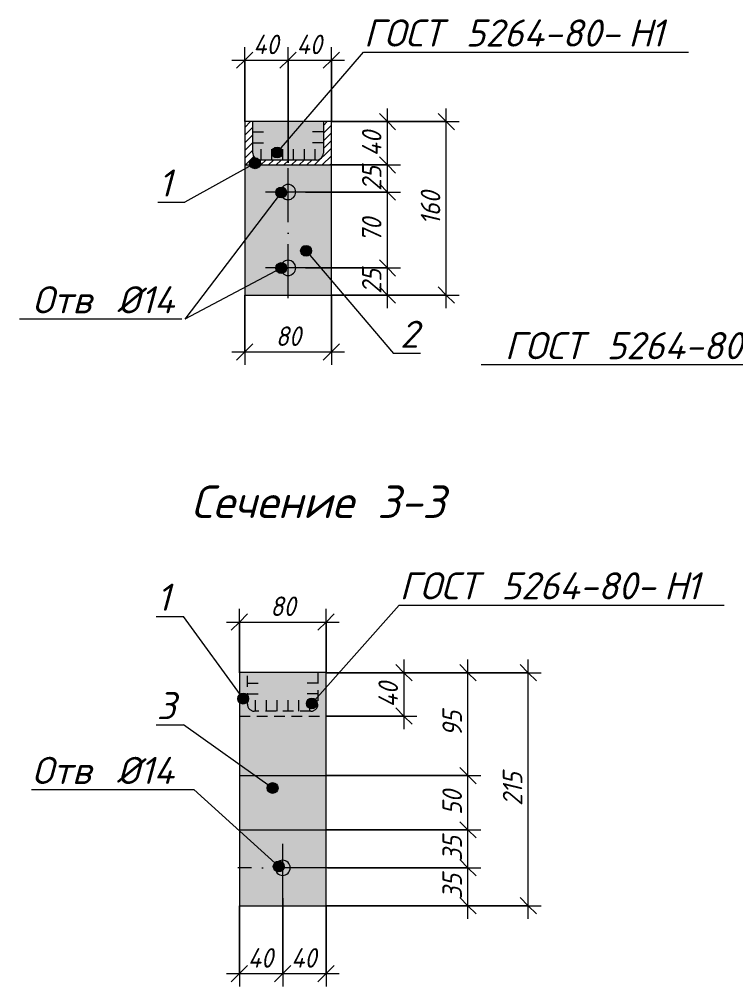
# Model space of a CAD drawing. Header units: millimetres. Extents: x 1214 to 43479, y -809 to 8550.
# Drawn here: x 42408 to 43070, y 1528 to 2420 of the extents above; entities that cross this region are included whole.
import ezdxf

# ---------------------------------------------------------------- set-up
doc = ezdxf.new("R2010")
doc.units = ezdxf.units.MM
for name, pattern in [('200_ШТРИХ_ш1п0_6_', [16, 10, -6]), ('50_200_ШТРИХ_1Т_ш5_п1_п1_', [70, 50, -10, 0, -10]), ('IMPORT-Невидимая', [39.122222, 28.222222, -10.9])]:
    doc.linetypes.add(name, pattern=pattern)
for name, color, linetype, lineweight in [('A-ANNO-DIMS', 7, 'Continuous', 9), ('A-ANNO-DIMS-10', 7, 'Continuous', 9), ('A-ANNO-NOTE', 7, 'Continuous', 9), ('A-DETL-1', 7, '200_ШТРИХ_ш1п0_6_', 5), ('A-DETL-2', 7, 'Continuous', 5), ('A-DETL-3', 7, 'Continuous', 20), ('A-DETL-4', 7, 'IMPORT-Невидимая', 5), ('A-DETL-CNTR', 7, '50_200_ШТРИХ_1Т_ш5_п1_п1_', 9), ('A-DETL-GENF-2', 7, 'Continuous', 5), ('G-ANNO-TEXT', 7, 'Continuous', 9)]:
    doc.layers.add(name, color=color, linetype=linetype, lineweight=lineweight)
doc.layers.add('A-DETL-GENF-1', color=7, linetype='Continuous', lineweight=9, true_color=0xffffff)
doc.styles.add('ISOCPEUR_B_I', font='', dxfattribs={"height": 30})
doc.styles.add('ISOCPEUR_I_1', font='isocpeui.ttf', dxfattribs={"width": 0.9, "height": 18})
doc.styles.add('ISOCPEUR_I_3', font='isocpeui.ttf', dxfattribs={"height": 25})
doc.styles.get('ISOCPEUR_B_I').set_extended_font_data('ISOCPEUR', italic=True, bold=True)
doc.dimstyles.new('ISO-1_8_0_9К_СРЕДНИЙ', dxfattribs={"dimscale": 304.8, "dimtxt": 17.927661, "dimasz": 0.049213, "dimexe": 0.03937, "dimexo": 0, "dimgap": 0, "dimtad": 1, "dimdec": 0, "dimzin": 0, "dimdsep": 46, "dimtxsty": 'ISOCPEUR_I_1', "dimblk1": 'OBLIQUE', "dimblk2": 'OBLIQUE', "dimsah": 1, "dimcen": 0.09, "dimdle": 0.03937, "dimazin": 0, "dimtfac": 1, "dimtdec": 4, "dimtix": 1, "dimtmove": 0, "dimatfit": 3, "dimfxl": 1, "dimtvp": 1, "dimtolj": 1, "dimtzin": 0, "dimarcsym": 2})

# ---------------------------------------------------------------- blocks, each defined once
blk = doc.blocks.new('DIMBLOCK371-АР1_Фахверк_Швеллер 80_Узлы_верх и низ развернуты')
at = {"layer": 'A-ANNO-DIMS-10'}
for p, q in [((42651.39, 1609.39), (42651.39, 1527.73)), ((42651.39, 1539.73), (42651.39, 1609.39)), ((42611.39, 1602.39), (42611.39, 1527.73)), ((42611.39, 1539.73), (42611.39, 1602.39)), ((42599.39, 1539.73), (42651.39, 1539.73))]:
    blk.add_line(p, q, dxfattribs=at)
at = {"layer": 'A-ANNO-DIMS-10', "lineweight": 20}
for p, q in [((42611.39, 1539.73), (42618.89, 1547.23)), ((42651.39, 1539.73), (42658.89, 1547.23)), ((42611.39, 1539.73), (42603.89, 1532.23)), ((42651.39, 1539.73), (42643.89, 1532.23))]:
    blk.add_line(p, q, dxfattribs=at)
at = {"layer": 'A-ANNO-DIMS-10', "color": 0, "insert": (42619.32, 1563.25), "char_height": 18, "width": 28.9601, "attachment_point": 1, "line_spacing_factor": 1.149209, "style": 'ISOCPEUR_I_1'}
blk.add_mtext('40', dxfattribs=at)
blk = doc.blocks.new('_Oblique')
at = {"color": 0, "linetype": 'ByBlock', "lineweight": -2}
blk.add_line((-0.5, -0.5), (0.5, 0.5), dxfattribs=at)
blk = doc.blocks.new('DIMBLOCK372-АР1_Фахверк_Швеллер 80_Узлы_верх и низ развернуты')
at = {"layer": 'A-ANNO-DIMS-10'}
for p, q in [((42651.39, 1609.39), (42651.39, 1527.73)), ((42651.39, 1539.73), (42651.39, 1609.39)), ((42691.39, 1602.39), (42691.39, 1527.73)), ((42691.39, 1539.73), (42691.39, 1602.39)), ((42651.39, 1539.73), (42703.39, 1539.73))]:
    blk.add_line(p, q, dxfattribs=at)
at = {"layer": 'A-ANNO-DIMS-10', "lineweight": 20}
for p, q in [((42651.39, 1539.73), (42658.89, 1547.23)), ((42691.39, 1539.73), (42698.89, 1547.23)), ((42651.39, 1539.73), (42643.89, 1532.23)), ((42691.39, 1539.73), (42683.89, 1532.23))]:
    blk.add_line(p, q, dxfattribs=at)
at = {"layer": 'A-ANNO-DIMS-10', "color": 0, "insert": (42659.32, 1563.25), "char_height": 18, "width": 28.9601, "attachment_point": 1, "line_spacing_factor": 1.149209, "style": 'ISOCPEUR_I_1'}
blk.add_mtext('40', dxfattribs=at)
blk = doc.blocks.new('DIMBLOCK383-АР1_Фахверк_Швеллер 80_Узлы_верх и низ развернуты')
at = {"layer": 'A-ANNO-DIMS-10'}
for p, q in [((42616.39, 2325.79), (42616.39, 2394.44)), ((42656.39, 2287.79), (42656.39, 2394.44)), ((42604.39, 2382.44), (42656.39, 2382.44)), ((42616.39, 2382.44), (42616.39, 2325.79)), ((42656.39, 2382.44), (42656.39, 2287.79))]:
    blk.add_line(p, q, dxfattribs=at)
at = {"layer": 'A-ANNO-DIMS-10', "lineweight": 20}
for p, q in [((42616.39, 2382.44), (42623.89, 2389.94)), ((42656.39, 2382.44), (42663.89, 2389.94)), ((42616.39, 2382.44), (42608.89, 2374.94)), ((42656.39, 2382.44), (42648.89, 2374.94))]:
    blk.add_line(p, q, dxfattribs=at)
at = {"layer": 'A-ANNO-DIMS-10', "color": 0, "insert": (42624.32, 2405.96), "char_height": 18, "width": 28.9601, "attachment_point": 1, "line_spacing_factor": 1.149209, "style": 'ISOCPEUR_I_1'}
blk.add_mtext('40', dxfattribs=at)
blk = doc.blocks.new('DIMBLOCK384-АР1_Фахверк_Швеллер 80_Узлы_верх и низ развернуты')
at = {"layer": 'A-ANNO-DIMS-10'}
for p, q in [((42656.39, 2287.79), (42656.39, 2394.44)), ((42696.39, 2325.79), (42696.39, 2394.44)), ((42656.39, 2382.44), (42708.39, 2382.44)), ((42656.39, 2382.44), (42656.39, 2287.79)), ((42696.39, 2382.44), (42696.39, 2325.79))]:
    blk.add_line(p, q, dxfattribs=at)
at = {"layer": 'A-ANNO-DIMS-10', "lineweight": 20}
for p, q in [((42656.39, 2382.44), (42663.89, 2389.94)), ((42696.39, 2382.44), (42703.89, 2389.94)), ((42656.39, 2382.44), (42648.89, 2374.94)), ((42696.39, 2382.44), (42688.89, 2374.94))]:
    blk.add_line(p, q, dxfattribs=at)
at = {"layer": 'A-ANNO-DIMS-10', "color": 0, "insert": (42664.32, 2405.96), "char_height": 18, "width": 28.9601, "attachment_point": 1, "line_spacing_factor": 1.149209, "style": 'ISOCPEUR_I_1'}
blk.add_mtext('40', dxfattribs=at)
blk = doc.blocks.new('DIMBLOCK385-АР1_Фахверк_Швеллер 80_Узлы_верх и низ развернуты')
at = {"layer": 'A-ANNO-DIMS-10', "lineweight": 20}
for p, q in [((42748.13, 2190.79), (42740.63, 2198.29)), ((42748.13, 2190.79), (42755.63, 2183.29)), ((42748.13, 2165.79), (42740.63, 2173.29)), ((42748.13, 2165.79), (42755.63, 2158.29))]:
    blk.add_line(p, q, dxfattribs=at)
at = {"layer": 'A-ANNO-DIMS-10'}
for p, q in [((42672.39, 2190.79), (42760.13, 2190.79)), ((42748.13, 2190.79), (42672.39, 2190.79)), ((42748.13, 2153.79), (42748.13, 2190.79)), ((42696.39, 2165.79), (42760.13, 2165.79)), ((42748.13, 2165.79), (42696.39, 2165.79))]:
    blk.add_line(p, q, dxfattribs=at)
at = {"layer": 'A-ANNO-DIMS-10', "color": 0, "insert": (42724.61, 2166.91), "char_height": 18, "width": 27.3052, "attachment_point": 1, "rotation": 90, "line_spacing_factor": 1.149209, "style": 'ISOCPEUR_I_1'}
blk.add_mtext('25', dxfattribs=at)
blk = doc.blocks.new('DIMBLOCK386-АР1_Фахверк_Швеллер 80_Узлы_верх и низ развернуты')
at = {"layer": 'A-ANNO-DIMS-10', "lineweight": 20}
for p, q in [((42748.13, 2260.79), (42740.63, 2268.29)), ((42748.13, 2260.79), (42755.63, 2253.29)), ((42748.13, 2190.79), (42740.63, 2198.29)), ((42748.13, 2190.79), (42755.63, 2183.29))]:
    blk.add_line(p, q, dxfattribs=at)
at = {"layer": 'A-ANNO-DIMS-10'}
for p, q in [((42672.39, 2260.79), (42760.13, 2260.79)), ((42748.13, 2260.79), (42672.39, 2260.79)), ((42748.13, 2190.79), (42748.13, 2260.79)), ((42672.39, 2190.79), (42760.13, 2190.79)), ((42748.13, 2190.79), (42672.39, 2190.79))]:
    blk.add_line(p, q, dxfattribs=at)
at = {"layer": 'A-ANNO-DIMS-10', "color": 0, "insert": (42724.61, 2214.41), "char_height": 18, "width": 27.3052, "attachment_point": 1, "rotation": 90, "line_spacing_factor": 1.149209, "style": 'ISOCPEUR_I_1'}
blk.add_mtext('70', dxfattribs=at)
blk = doc.blocks.new('DIMBLOCK387-АР1_Фахверк_Швеллер 80_Узлы_верх и низ развернуты')
at = {"layer": 'A-ANNO-DIMS-10'}
for p, q in [((42696.39, 2285.79), (42760.13, 2285.79)), ((42748.13, 2285.79), (42696.39, 2285.79)), ((42748.13, 2260.79), (42748.13, 2285.79)), ((42672.39, 2260.79), (42760.13, 2260.79)), ((42748.13, 2260.79), (42672.39, 2260.79))]:
    blk.add_line(p, q, dxfattribs=at)
at = {"layer": 'A-ANNO-DIMS-10', "lineweight": 20}
for p, q in [((42748.13, 2285.79), (42740.63, 2293.29)), ((42748.13, 2285.79), (42755.63, 2278.29)), ((42748.13, 2260.79), (42740.63, 2268.29)), ((42748.13, 2260.79), (42755.63, 2253.29))]:
    blk.add_line(p, q, dxfattribs=at)
at = {"layer": 'A-ANNO-DIMS-10', "color": 0, "insert": (42724.61, 2261.91), "char_height": 18, "width": 27.3052, "attachment_point": 1, "rotation": 90, "line_spacing_factor": 1.149209, "style": 'ISOCPEUR_I_1'}
blk.add_mtext('25', dxfattribs=at)
blk = doc.blocks.new('DIMBLOCK388-АР1_Фахверк_Швеллер 80_Узлы_верх и низ развернуты')
at = {"layer": 'A-ANNO-DIMS-10', "lineweight": 20}
for p, q in [((42748.13, 2325.79), (42740.63, 2333.29)), ((42748.13, 2325.79), (42755.63, 2318.29)), ((42748.13, 2285.79), (42740.63, 2293.29)), ((42748.13, 2285.79), (42755.63, 2278.29))]:
    blk.add_line(p, q, dxfattribs=at)
at = {"layer": 'A-ANNO-DIMS-10'}
for p, q in [((42748.13, 2285.79), (42748.13, 2337.79)), ((42696.39, 2325.79), (42760.13, 2325.79)), ((42748.13, 2325.79), (42696.39, 2325.79)), ((42696.39, 2285.79), (42760.13, 2285.79)), ((42748.13, 2285.79), (42696.39, 2285.79))]:
    blk.add_line(p, q, dxfattribs=at)
at = {"layer": 'A-ANNO-DIMS-10', "color": 0, "insert": (42724.61, 2293.72), "char_height": 18, "width": 28.9601, "attachment_point": 1, "rotation": 90, "line_spacing_factor": 1.149209, "style": 'ISOCPEUR_I_1'}
blk.add_mtext('40', dxfattribs=at)
blk = doc.blocks.new('DIMBLOCK389-АР1_Фахверк_Швеллер 80_Узлы_верх и низ развернуты')
at = {"layer": 'A-ANNO-DIMS-10', "lineweight": 20}
for p, q in [((42802.38, 2325.79), (42794.88, 2333.29)), ((42802.38, 2325.79), (42809.88, 2318.29)), ((42802.38, 2165.79), (42794.88, 2173.29)), ((42802.38, 2165.79), (42809.88, 2158.29))]:
    blk.add_line(p, q, dxfattribs=at)
at = {"layer": 'A-ANNO-DIMS-10'}
for p, q in [((42802.38, 2153.79), (42802.38, 2337.79)), ((42696.39, 2325.79), (42814.38, 2325.79)), ((42802.38, 2325.79), (42696.39, 2325.79)), ((42696.39, 2165.79), (42814.38, 2165.79)), ((42802.38, 2165.79), (42696.39, 2165.79))]:
    blk.add_line(p, q, dxfattribs=at)
at = {"layer": 'A-ANNO-DIMS-10', "color": 0, "insert": (42778.86, 2230.45), "char_height": 18, "width": 36.8207, "attachment_point": 1, "rotation": 90, "line_spacing_factor": 1.149209, "style": 'ISOCPEUR_I_1'}
blk.add_mtext('160', dxfattribs=at)
blk = doc.blocks.new('DIMBLOCK390-АР1_Фахверк_Швеллер 80_Узлы_верх и низ развернуты')
at = {"layer": 'A-ANNO-DIMS-10'}
for p, q in [((42616.39, 2165.79), (42616.39, 2101.3)), ((42616.39, 2113.3), (42616.39, 2165.79)), ((42696.39, 2165.79), (42696.39, 2101.3)), ((42696.39, 2113.3), (42696.39, 2165.79)), ((42604.39, 2113.3), (42708.39, 2113.3))]:
    blk.add_line(p, q, dxfattribs=at)
at = {"layer": 'A-ANNO-DIMS-10', "lineweight": 20}
for p, q in [((42616.39, 2113.3), (42623.89, 2120.8)), ((42696.39, 2113.3), (42703.89, 2120.8)), ((42616.39, 2113.3), (42608.89, 2105.8)), ((42696.39, 2113.3), (42688.89, 2105.8))]:
    blk.add_line(p, q, dxfattribs=at)
at = {"layer": 'A-ANNO-DIMS-10', "color": 0, "insert": (42645.01, 2136.81), "char_height": 18, "width": 27.3052, "attachment_point": 1, "line_spacing_factor": 1.149209, "style": 'ISOCPEUR_I_1'}
blk.add_mtext('80', dxfattribs=at)
blk = doc.blocks.new('DIMBLOCK391-АР1_Фахверк_Швеллер 80_Узлы_верх и низ развернуты')
at = {"layer": 'A-ANNO-DIMS-10'}
for p, q in [((42611.39, 1817.39), (42611.39, 1876.13)), ((42691.39, 1817.39), (42691.39, 1876.13)), ((42599.39, 1864.13), (42703.39, 1864.13)), ((42611.39, 1864.13), (42611.39, 1817.39)), ((42691.39, 1864.13), (42691.39, 1817.39))]:
    blk.add_line(p, q, dxfattribs=at)
at = {"layer": 'A-ANNO-DIMS-10', "lineweight": 20}
for p, q in [((42611.39, 1864.13), (42618.89, 1871.63)), ((42691.39, 1864.13), (42698.89, 1871.63)), ((42611.39, 1864.13), (42603.89, 1856.63)), ((42691.39, 1864.13), (42683.89, 1856.63))]:
    blk.add_line(p, q, dxfattribs=at)
at = {"layer": 'A-ANNO-DIMS-10', "color": 0, "insert": (42640.01, 1887.65), "char_height": 18, "width": 27.3052, "attachment_point": 1, "line_spacing_factor": 1.149209, "style": 'ISOCPEUR_I_1'}
blk.add_mtext('80', dxfattribs=at)
blk = doc.blocks.new('DIMBLOCK392-АР1_Фахверк_Швеллер 80_Узлы_верх и низ развернуты')
at = {"layer": 'A-ANNO-DIMS-10', "lineweight": 20}
for p, q in [((42822.38, 1637.39), (42814.88, 1644.89)), ((42822.38, 1637.39), (42829.88, 1629.89)), ((42822.38, 1602.39), (42814.88, 1609.89)), ((42822.38, 1602.39), (42829.88, 1594.89))]:
    blk.add_line(p, q, dxfattribs=at)
at = {"layer": 'A-ANNO-DIMS-10'}
for p, q in [((42692.7, 1637.39), (42834.38, 1637.39)), ((42822.38, 1637.39), (42692.7, 1637.39)), ((42822.38, 1590.39), (42822.38, 1637.39)), ((42691.39, 1602.39), (42834.38, 1602.39)), ((42822.38, 1602.39), (42691.39, 1602.39))]:
    blk.add_line(p, q, dxfattribs=at)
at = {"layer": 'A-ANNO-DIMS-10', "color": 0, "insert": (42798.86, 1608.52), "char_height": 18, "width": 27.3052, "attachment_point": 1, "rotation": 90, "line_spacing_factor": 1.149209, "style": 'ISOCPEUR_I_1'}
blk.add_mtext('35', dxfattribs=at)
blk = doc.blocks.new('DIMBLOCK393-АР1_Фахверк_Швеллер 80_Узлы_верх и низ развернуты')
at = {"layer": 'A-ANNO-DIMS-10', "lineweight": 20}
for p, q in [((42822.38, 1672.39), (42814.88, 1679.89)), ((42822.38, 1672.39), (42829.88, 1664.89)), ((42822.38, 1637.39), (42814.88, 1644.89)), ((42822.38, 1637.39), (42829.88, 1629.89))]:
    blk.add_line(p, q, dxfattribs=at)
at = {"layer": 'A-ANNO-DIMS-10'}
for p, q in [((42691.39, 1672.39), (42834.38, 1672.39)), ((42822.38, 1672.39), (42691.39, 1672.39)), ((42822.38, 1637.39), (42822.38, 1672.39)), ((42692.7, 1637.39), (42834.38, 1637.39)), ((42822.38, 1637.39), (42692.7, 1637.39))]:
    blk.add_line(p, q, dxfattribs=at)
at = {"layer": 'A-ANNO-DIMS-10', "color": 0, "insert": (42798.86, 1643.52), "char_height": 18, "width": 27.3052, "attachment_point": 1, "rotation": 90, "line_spacing_factor": 1.149209, "style": 'ISOCPEUR_I_1'}
blk.add_mtext('35', dxfattribs=at)
blk = doc.blocks.new('DIMBLOCK394-АР1_Фахверк_Швеллер 80_Узлы_верх и низ развернуты')
at = {"layer": 'A-ANNO-DIMS-10'}
for p, q in [((42691.39, 1722.39), (42834.38, 1722.39)), ((42822.38, 1722.39), (42691.39, 1722.39)), ((42822.38, 1672.39), (42822.38, 1722.39)), ((42691.39, 1672.39), (42834.38, 1672.39)), ((42822.38, 1672.39), (42691.39, 1672.39))]:
    blk.add_line(p, q, dxfattribs=at)
at = {"layer": 'A-ANNO-DIMS-10', "lineweight": 20}
for p, q in [((42822.38, 1722.39), (42814.88, 1729.89)), ((42822.38, 1722.39), (42829.88, 1714.89)), ((42822.38, 1672.39), (42814.88, 1679.89)), ((42822.38, 1672.39), (42829.88, 1664.89))]:
    blk.add_line(p, q, dxfattribs=at)
at = {"layer": 'A-ANNO-DIMS-10', "color": 0, "insert": (42798.86, 1686.02), "char_height": 18, "width": 27.3052, "attachment_point": 1, "rotation": 90, "line_spacing_factor": 1.149209, "style": 'ISOCPEUR_I_1'}
blk.add_mtext('50', dxfattribs=at)
blk = doc.blocks.new('DIMBLOCK395-АР1_Фахверк_Швеллер 80_Узлы_верх и низ развернуты')
at = {"layer": 'A-ANNO-DIMS-10'}
for p, q in [((42822.38, 1722.39), (42822.38, 1829.39)), ((42691.39, 1817.39), (42834.38, 1817.39)), ((42822.38, 1817.39), (42691.39, 1817.39)), ((42691.39, 1722.39), (42834.38, 1722.39)), ((42822.38, 1722.39), (42691.39, 1722.39))]:
    blk.add_line(p, q, dxfattribs=at)
at = {"layer": 'A-ANNO-DIMS-10', "lineweight": 20}
for p, q in [((42822.38, 1817.39), (42814.88, 1824.89)), ((42822.38, 1817.39), (42829.88, 1809.89)), ((42822.38, 1722.39), (42814.88, 1729.89)), ((42822.38, 1722.39), (42829.88, 1714.89))]:
    blk.add_line(p, q, dxfattribs=at)
at = {"layer": 'A-ANNO-DIMS-10', "color": 0, "insert": (42798.86, 1758.52), "char_height": 18, "width": 27.3052, "attachment_point": 1, "rotation": 90, "line_spacing_factor": 1.149209, "style": 'ISOCPEUR_I_1'}
blk.add_mtext('95', dxfattribs=at)
blk = doc.blocks.new('DIMBLOCK396-АР1_Фахверк_Швеллер 80_Узлы_верх и низ развернуты')
at = {"layer": 'A-ANNO-DIMS-10'}
for p, q in [((42878.13, 1590.39), (42878.13, 1829.39)), ((42691.39, 1817.39), (42890.13, 1817.39)), ((42878.13, 1817.39), (42691.39, 1817.39)), ((42691.39, 1602.39), (42890.13, 1602.39)), ((42878.13, 1602.39), (42691.39, 1602.39))]:
    blk.add_line(p, q, dxfattribs=at)
at = {"layer": 'A-ANNO-DIMS-10', "lineweight": 20}
for p, q in [((42878.13, 1817.39), (42870.63, 1824.89)), ((42878.13, 1817.39), (42885.63, 1809.89)), ((42878.13, 1602.39), (42870.63, 1609.89)), ((42878.13, 1602.39), (42885.63, 1594.89))]:
    blk.add_line(p, q, dxfattribs=at)
at = {"layer": 'A-ANNO-DIMS-10', "color": 0, "insert": (42854.61, 1694.55), "char_height": 18, "width": 36.8207, "attachment_point": 1, "rotation": 90, "line_spacing_factor": 1.149209, "style": 'ISOCPEUR_I_1'}
blk.add_mtext('215', dxfattribs=at)
blk = doc.blocks.new('_AT__Текстовая выноска - _AT__Текстовая выноска-17339261-АР1_Фахверк_Швеллер 80_Узлы_верх и низ развернуты')
at = {"layer": 'A-ANNO-NOTE'}
blk.add_line((0, 0), (30, 0), dxfattribs=at)
blk = doc.blocks.new('_AT__Текстовая выноска - _AT__Текстовая выноска-17339369-АР1_Фахверк_Швеллер 80_Узлы_верх и низ развернуты')
at = {"layer": 'A-ANNO-NOTE'}
blk.add_line((0, 0), (15, 0), dxfattribs=at)
blk = doc.blocks.new('_AT__Текстовая выноска - _AT__Текстовая выноска-17339234-АР1_Фахверк_Швеллер 80_Узлы_верх и низ развернуты')
at = {"layer": 'A-ANNO-NOTE'}
blk.add_line((0, 0), (2.5, 0), dxfattribs=at)
blk = doc.blocks.new('_AT__Текстовая выноска - _AT__Текстовая выноска-27095379-АР1_Фахверк_Швеллер 80_Узлы_верх и низ развернуты')
at = {"layer": 'A-ANNO-NOTE'}
blk.add_line((0, 0), (30, 0), dxfattribs=at)
blk = doc.blocks.new('_AT__Текстовая выноска - _AT__Текстовая выноска-27095381-АР1_Фахверк_Швеллер 80_Узлы_верх и низ развернуты')
at = {"layer": 'A-ANNO-NOTE'}
blk.add_line((0, 0), (15, 0), dxfattribs=at)
blk = doc.blocks.new('_AT__Текстовая выноска - _AT__Текстовая выноска-27095378-АР1_Фахверк_Швеллер 80_Узлы_верх и низ развернуты')
at = {"layer": 'A-ANNO-NOTE'}
blk.add_line((0, 0), (2.5, 0), dxfattribs=at)
blk = doc.blocks.new('DIMBLOCK401-АР1_Фахверк_Швеллер 80_Узлы_верх и низ развернуты')
at = {"layer": 'A-ANNO-DIMS-10'}
for p, q in [((42763.29, 1829.39), (42763.29, 1765.39)), ((42691.39, 1817.39), (42775.29, 1817.39)), ((42763.29, 1817.39), (42691.39, 1817.39)), ((42691.39, 1777.39), (42775.29, 1777.39)), ((42763.29, 1777.39), (42691.39, 1777.39))]:
    blk.add_line(p, q, dxfattribs=at)
at = {"layer": 'A-ANNO-DIMS-10', "lineweight": 20}
for p, q in [((42763.29, 1817.39), (42755.79, 1824.89)), ((42763.29, 1817.39), (42770.79, 1809.89)), ((42763.29, 1777.39), (42755.79, 1784.89)), ((42763.29, 1777.39), (42770.79, 1769.89))]:
    blk.add_line(p, q, dxfattribs=at)
at = {"layer": 'A-ANNO-DIMS-10', "color": 0, "insert": (42739.78, 1785.33), "char_height": 18, "width": 28.9601, "attachment_point": 1, "rotation": 90, "line_spacing_factor": 1.149209, "style": 'ISOCPEUR_I_1'}
blk.add_mtext('40', dxfattribs=at)

msp = doc.modelspace()

# ---------------------------------------------------------------- hatches: boundary and pattern name
at = {"layer": 'A-ANNO-NOTE'}
h = msp.add_hatch(color=256, dxfattribs=at)
edge = h.paths.add_edge_path(flags=0)
edge.add_arc((42646.25082, 2297.25143), 5, 0, 360)
h = msp.add_hatch(color=256, dxfattribs=at)
edge = h.paths.add_edge_path(flags=0)
edge.add_arc((42625.92042, 2287.28362), 5, 0, 360)
h = msp.add_hatch(color=256, dxfattribs=at)
edge = h.paths.add_edge_path(flags=0)
edge.add_arc((42650.07748, 2260.39386), 5, 0, 360)
h = msp.add_hatch(color=256, dxfattribs=at)
edge = h.paths.add_edge_path(flags=0)
edge.add_arc((42672.97379, 2206.59079), 5, 0, 360)
h = msp.add_hatch(color=256, dxfattribs=at)
edge = h.paths.add_edge_path(flags=0)
edge.add_arc((42650.06819, 2190.6408), 5, 0, 360)
h = msp.add_hatch(color=256, dxfattribs=at)
edge = h.paths.add_edge_path(flags=0)
edge.add_arc((42614.96277, 1793.44693), 5, 0, 360)
h = msp.add_hatch(color=256, dxfattribs=at)
edge = h.paths.add_edge_path(flags=0)
edge.add_arc((42678.28364, 1788.96364), 5, 0, 360)
h = msp.add_hatch(color=256, dxfattribs=at)
edge = h.paths.add_edge_path(flags=0)
edge.add_arc((42642.12857, 1710.99309), 5, 0, 360)
h = msp.add_hatch(color=256, dxfattribs=at)
edge = h.paths.add_edge_path(flags=0)
edge.add_arc((42647.72374, 1638.57878), 5, 0, 360)
at = {"layer": 'A-DETL-GENF-1'}
h = msp.add_hatch(color=256, dxfattribs=at)
h.paths.add_polyline_path([(42616.38923, 2165.7911), (42696.38923, 2165.7911), (42696.38923, 2285.7911), (42616.38923, 2285.7911), (42616.38923, 2185.84135)], flags=0)
h.paths.add_polyline_path([(42656.38923, 2183.7911), (42654.57749, 2184.02962), (42652.88923, 2184.72892), (42651.43948, 2185.84135), (42650.32705, 2187.2911), (42649.62775, 2188.97937), (42649.38923, 2190.7911), (42649.62775, 2192.60283), (42650.32705, 2194.2911), (42651.43948, 2195.74085), (42652.88923, 2196.85328), (42654.57749, 2197.55258), (42656.38923, 2197.7911), (42658.20096, 2197.55258), (42659.88923, 2196.85328), (42661.33897, 2195.74085), (42662.45141, 2194.2911), (42663.15071, 2192.60283), (42663.38923, 2190.7911), (42663.15071, 2188.97937), (42662.45141, 2187.2911), (42661.33897, 2185.84135), (42659.88923, 2184.72892), (42658.20096, 2184.02962)], flags=0)
h.paths.add_polyline_path([(42656.38923, 2253.7911), (42654.57749, 2254.02962), (42652.88923, 2254.72892), (42651.43948, 2255.84135), (42650.32705, 2257.2911), (42649.62775, 2258.97937), (42649.38923, 2260.7911), (42649.62775, 2262.60283), (42650.32705, 2264.2911), (42651.43948, 2265.74085), (42652.88923, 2266.85328), (42654.57749, 2267.55258), (42656.38923, 2267.7911), (42658.20096, 2267.55258), (42659.88923, 2266.85328), (42661.33897, 2265.74085), (42662.45141, 2264.2911), (42663.15071, 2262.60283), (42663.38923, 2260.7911), (42663.15071, 2258.97937), (42662.45141, 2257.2911), (42661.33897, 2255.84135), (42659.88923, 2254.72892), (42658.20096, 2254.02962)], flags=0)
h.paths.add_polyline_path([(42682.48923, 2290.2911), (42684.17155, 2290.51258), (42685.73923, 2291.16193), (42687.08542, 2292.1949), (42688.11839, 2293.5411), (42688.76775, 2295.10877), (42688.98923, 2296.7911), (42688.98923, 2325.7911), (42623.78923, 2325.7911), (42623.78923, 2296.7911), (42624.01071, 2295.10877), (42624.66006, 2293.5411), (42625.69303, 2292.1949), (42627.03923, 2291.16193), (42628.6069, 2290.51258), (42630.28923, 2290.2911)], flags=0)
for points in [[(42656.38923, 2253.7911), (42658.20096, 2254.02962), (42659.88923, 2254.72892), (42661.33897, 2255.84135), (42662.45141, 2257.2911), (42663.15071, 2258.97937), (42663.38923, 2260.7911), (42663.15071, 2262.60283), (42662.45141, 2264.2911), (42661.33897, 2265.74085), (42659.88923, 2266.85328), (42658.20096, 2267.55258), (42656.38923, 2267.7911), (42654.57749, 2267.55258), (42652.88923, 2266.85328), (42651.43948, 2265.74085), (42650.32705, 2264.2911), (42649.62775, 2262.60283), (42649.38923, 2260.7911), (42649.62775, 2258.97937), (42650.32705, 2257.2911), (42651.43948, 2255.84135), (42652.88923, 2254.72892), (42654.57749, 2254.02962)], [(42656.38923, 2183.7911), (42658.20096, 2184.02962), (42659.88923, 2184.72892), (42661.33897, 2185.84135), (42662.45141, 2187.2911), (42663.15071, 2188.97937), (42663.38923, 2190.7911), (42663.15071, 2192.60283), (42662.45141, 2194.2911), (42661.33897, 2195.74085), (42659.88923, 2196.85328), (42658.20096, 2197.55258), (42656.38923, 2197.7911), (42654.57749, 2197.55258), (42652.88923, 2196.85328), (42651.43948, 2195.74085), (42650.32705, 2194.2911), (42649.62775, 2192.60283), (42649.38923, 2190.7911), (42649.62775, 2188.97937), (42650.32705, 2187.2911), (42651.43948, 2185.84135), (42652.88923, 2184.72892), (42654.57749, 2184.02962)], [(42679.17155, 1777.39435), (42691.38923, 1777.39435), (42691.38923, 1817.39435), (42683.98923, 1817.39435), (42683.98923, 1788.39435), (42683.76775, 1786.71203), (42683.11839, 1785.14435), (42682.08542, 1783.79816), (42680.73923, 1782.76519), (42679.17155, 1782.11584), (42677.48923, 1781.89435), (42625.28923, 1781.89435), (42623.6069, 1782.11584), (42622.03923, 1782.76519), (42620.69303, 1783.79816), (42619.55191, 1785.40545), (42619.01071, 1786.71203), (42618.78923, 1788.39435), (42618.78923, 1817.39435), (42611.38923, 1817.39435), (42611.38923, 1777.39435), (42677.48923, 1777.39435)], [(42651.38923, 1630.39435), (42653.20096, 1630.63287), (42654.88923, 1631.33218), (42656.33897, 1632.44461), (42657.45141, 1633.89435), (42658.15071, 1635.58262), (42658.38923, 1637.39435), (42658.15071, 1639.20609), (42657.45141, 1640.89435), (42656.33897, 1642.3441), (42654.88923, 1643.45653), (42653.20096, 1644.15584), (42651.38923, 1644.39435), (42649.57749, 1644.15584), (42647.88923, 1643.45653), (42646.43948, 1642.3441), (42645.32705, 1640.89435), (42644.62775, 1639.20609), (42644.38923, 1637.39435), (42644.62775, 1635.58262), (42645.32705, 1633.89435), (42646.43948, 1632.44461), (42647.88923, 1631.33218), (42649.57749, 1630.63287)]]:
    msp.add_hatch(color=256, dxfattribs=at).paths.add_polyline_path(points, flags=0)
h = msp.add_hatch(color=256, dxfattribs=at)
h.paths.add_polyline_path([(42677.48923, 1602.39435), (42691.38923, 1602.39435), (42691.38923, 1777.39435), (42611.38923, 1777.39435), (42611.38923, 1602.39435), (42654.88923, 1602.39435)], flags=0)
h.paths.add_polyline_path([(42651.38923, 1630.39435), (42649.57749, 1630.63287), (42647.88923, 1631.33218), (42646.43948, 1632.44461), (42645.32705, 1633.89435), (42644.62775, 1635.58262), (42644.38923, 1637.39435), (42644.62775, 1639.20609), (42645.32705, 1640.89435), (42646.43948, 1642.3441), (42647.88923, 1643.45653), (42649.57749, 1644.15584), (42651.38923, 1644.39435), (42653.20096, 1644.15584), (42654.88923, 1643.45653), (42656.33897, 1642.3441), (42657.45141, 1640.89435), (42658.15071, 1639.20609), (42658.38923, 1637.39435), (42658.15071, 1635.58262), (42657.45141, 1633.89435), (42656.33897, 1632.44461), (42654.88923, 1631.33218), (42653.20096, 1630.63287)], flags=0)
h.paths.add_polyline_path([(42677.48923, 1781.89435), (42679.17155, 1782.11584), (42680.73923, 1782.76519), (42682.08542, 1783.79816), (42683.11839, 1785.14435), (42683.76775, 1786.71203), (42683.98923, 1788.39435), (42683.98923, 1817.39435), (42618.78923, 1817.39435), (42618.78923, 1788.39435), (42619.01071, 1786.71203), (42619.66006, 1785.14435), (42620.69303, 1783.79816), (42622.03923, 1782.76519), (42623.6069, 1782.11584), (42625.28923, 1781.89435)], flags=0)
at = {"layer": 'A-DETL-GENF-2'}
h = msp.add_hatch(dxfattribs=at)
h.set_pattern_fill('FP_2', color=256, style=0, pattern_type=2)
h.set_pattern_definition([(45, (39935.393, 0), (-3.535534, 3.535534), [])])
h.paths.add_polyline_path([(42624.66006, 2285.7911), (42696.38923, 2285.7911), (42696.38923, 2325.7911), (42688.98923, 2325.7911), (42688.98923, 2296.7911), (42688.76775, 2295.10877), (42688.11839, 2293.5411), (42687.08542, 2292.1949), (42685.73923, 2291.16193), (42684.17155, 2290.51258), (42682.48923, 2290.2911), (42630.28923, 2290.2911), (42628.6069, 2290.51258), (42627.03923, 2291.16193), (42625.69303, 2292.1949), (42624.55191, 2293.80219), (42624.01071, 2295.10877), (42623.78923, 2296.7911), (42623.78923, 2325.7911), (42616.38923, 2325.7911), (42616.38923, 2285.7911), (42624.01071, 2285.7911)], flags=0)

# ---------------------------------------------------------------- linework, layer by layer
at = {"layer": 'A-ANNO-NOTE'}
for p, q in [((42646.25082, 2297.25143), (42725.8669, 2389.75389)), ((42625.92042, 2287.28362), (42561.20662, 2251.34149)), ((42650.07748, 2260.39386), (42561.20662, 2143.64759)), ((42672.97379, 2206.59079), (42753.67305, 2111.84126)), ((42650.06819, 2190.6408), (42561.20662, 2143.64759)), ((42678.28364, 1788.96364), (42758.83145, 1879.75288)), ((42614.96277, 1793.44693), (42559.72532, 1869.2272)), ((42642.12857, 1710.99309), (42559.72532, 1769.2272)), ((42647.72374, 1638.57878), (42569.50662, 1709.45779))]:
    msp.add_line(p, q, dxfattribs=at)
for centre in [(42646.25082, 2297.25143), (42625.92042, 2287.28362), (42650.07748, 2260.39386), (42672.97379, 2206.59079), (42650.06819, 2190.6408), (42614.96277, 1793.44693), (42678.28364, 1788.96364), (42642.12857, 1710.99309), (42647.72374, 1638.57878)]:
    msp.add_circle(centre, 5, dxfattribs=at)
at = {"layer": 'A-DETL-1'}
for p, q in [((42618.78923, 1817.39435), (42611.38923, 1817.39435)), ((42611.38923, 1817.39435), (42611.38923, 1777.39435)), ((42618.78923, 1788.39435), (42618.78923, 1817.39435)), ((42691.38923, 1817.39435), (42683.98923, 1817.39435)), ((42683.98923, 1817.39435), (42683.98923, 1788.39435)), ((42691.38923, 1777.39435), (42691.38923, 1817.39435)), ((42611.38923, 1777.39435), (42691.38923, 1777.39435)), ((42677.48923, 1781.89435), (42625.28923, 1781.89435))]:
    msp.add_line(p, q, dxfattribs=at)
for centre, start, end in [((42625.28923, 1788.39435), 180, 270), ((42677.48923, 1788.39435), 270, 0)]:
    msp.add_arc(centre, 6.5, start, end, dxfattribs=at)
at = {"layer": 'A-DETL-2'}
for p, q in [((42623.78923, 2325.7911), (42616.38923, 2325.7911)), ((42616.38923, 2325.7911), (42616.38923, 2285.7911)), ((42688.98923, 2325.7911), (42623.78923, 2325.7911)), ((42623.78923, 2296.7911), (42623.78923, 2325.7911)), ((42696.38923, 2325.7911), (42688.98923, 2325.7911)), ((42688.98923, 2325.7911), (42688.98923, 2296.7911)), ((42696.38923, 2285.7911), (42696.38923, 2325.7911)), ((42623.78923, 2316.1911), (42633.78923, 2316.1911)), ((42688.98923, 2316.1911), (42678.98923, 2316.1911)), ((42623.78923, 2306.1911), (42633.78923, 2306.1911)), ((42688.98923, 2306.1911), (42678.98923, 2306.1911)), ((42631.38923, 2290.2911), (42631.38923, 2300.2911)), ((42641.38923, 2290.2911), (42641.38923, 2300.2911)), ((42651.38923, 2290.2911), (42651.38923, 2300.2911)), ((42661.38923, 2290.2911), (42661.38923, 2300.2911)), ((42671.38923, 2290.2911), (42671.38923, 2300.2911)), ((42681.38923, 2290.2911), (42681.38923, 2300.2911)), ((42616.38923, 2285.7911), (42616.38923, 2165.7911)), ((42616.38923, 2285.7911), (42696.38923, 2285.7911)), ((42682.48923, 2290.2911), (42630.28923, 2290.2911)), ((42696.38923, 2165.7911), (42696.38923, 2285.7911)), ((42616.38923, 2165.7911), (42696.38923, 2165.7911)), ((42618.78923, 1807.79435), (42628.78923, 1807.79435)), ((42683.98923, 1807.79435), (42673.98923, 1807.79435)), ((42618.78923, 1797.79435), (42628.78923, 1797.79435)), ((42683.98923, 1797.79435), (42673.98923, 1797.79435)), ((42626.38923, 1781.89435), (42626.38923, 1791.89435)), ((42636.38923, 1781.89435), (42636.38923, 1791.89435)), ((42646.38923, 1781.89435), (42646.38923, 1791.89435)), ((42656.38923, 1781.89435), (42656.38923, 1791.89435)), ((42666.38923, 1781.89435), (42666.38923, 1791.89435)), ((42676.38923, 1781.89435), (42676.38923, 1791.89435))]:
    msp.add_line(p, q, dxfattribs=at)
for centre, radius, start, end in [((42630.28923, 2296.7911), 6.5, 180, 270), ((42682.48923, 2296.7911), 6.5, 270, 0), ((42656.38923, 2260.7911), 7, 90, 270), ((42656.38923, 2260.7911), 7, 270, 90), ((42656.38923, 2190.7911), 7, 90, 270), ((42656.38923, 2190.7911), 7, 270, 90), ((42651.38923, 1637.39435), 7, 90, 270), ((42651.38923, 1637.39435), 7, 270, 90)]:
    msp.add_arc(centre, radius, start, end, dxfattribs=at)
at = {"layer": 'A-DETL-3'}
for p, q in [((42691.38923, 1817.39435), (42611.38923, 1817.39435)), ((42611.38923, 1817.39435), (42611.38923, 1602.39435)), ((42691.38923, 1602.39435), (42691.38923, 1817.39435)), ((42611.38923, 1722.39435), (42691.38923, 1722.39435)), ((42611.38923, 1672.39435), (42691.38923, 1672.39435)), ((42611.38923, 1602.39435), (42691.38923, 1602.39435))]:
    msp.add_line(p, q, dxfattribs=at)
at = {"layer": 'A-DETL-4'}
msp.add_line((42611.38923, 1687.39435), (42611.38923, 1672.39435), dxfattribs=at)
at = {"layer": 'A-DETL-CNTR'}
for p, q in [((42656.38923, 2162.7911), (42656.38923, 2287.7911)), ((42672.38944, 2260.7911), (42635.38923, 2260.7911)), ((42672.38944, 2190.7911), (42635.38923, 2190.7911)), ((42651.38923, 1609.39435), (42651.38923, 1664.39435)), ((42692.69639, 1637.39435), (42610.08207, 1637.39435))]:
    msp.add_line(p, q, dxfattribs=at)

# ---------------------------------------------------------------- block references
at = {"layer": 'A-ANNO-NOTE', "xscale": 10, "yscale": 10, "zscale": 10}
for name, p in [('_AT__Текстовая выноска - _AT__Текстовая выноска-17339261-АР1_Фахверк_Швеллер 80_Узлы_верх и низ развернуты', (42725.8669, 2389.75389)), ('_AT__Текстовая выноска - _AT__Текстовая выноска-17339234-АР1_Фахверк_Швеллер 80_Узлы_верх и низ развернуты', (42536.20662, 2251.34149)), ('_AT__Текстовая выноска - _AT__Текстовая выноска-17339261-АР1_Фахверк_Швеллер 80_Узлы_верх и низ развернуты', (42758.83145, 1879.75288)), ('_AT__Текстовая выноска - _AT__Текстовая выноска-17339234-АР1_Фахверк_Швеллер 80_Узлы_верх и низ развернуты', (42534.72532, 1869.2272)), ('_AT__Текстовая выноска - _AT__Текстовая выноска-17339234-АР1_Фахверк_Швеллер 80_Узлы_верх и низ развернуты', (42534.72532, 1769.2272)), ('_AT__Текстовая выноска - _AT__Текстовая выноска-17339369-АР1_Фахверк_Швеллер 80_Узлы_верх и низ развернуты', (42419.50662, 1709.45779))]:
    msp.add_blockref(name, p, dxfattribs=at)
at = {"layer": 'A-ANNO-NOTE', "xscale": 10, "yscale": 10, "zscale": 10, "rotation": 180}
for name, p in [('_AT__Текстовая выноска - _AT__Текстовая выноска-27095381-АР1_Фахверк_Швеллер 80_Узлы_верх и низ развернуты', (42558.31323, 2143.64759)), ('_AT__Текстовая выноска - _AT__Текстовая выноска-27095378-АР1_Фахверк_Швеллер 80_Узлы_верх и низ развернуты', (42778.67305, 2111.84126)), ('_AT__Текстовая выноска - _AT__Текстовая выноска-27095379-АР1_Фахверк_Швеллер 80_Узлы_верх и низ развернуты', (43134.60754, 2101.30813))]:
    msp.add_blockref(name, p, dxfattribs=at)

# ---------------------------------------------------------------- texts
at = {"layer": 'A-ANNO-NOTE', "char_height": 25, "attachment_point": 1, "style": 'ISOCPEUR_I_3'}
for s, insert, width in [('ГОСТ', (42726.27708, 2420.00465), 94.599125), (' 5264-80-', (42804.32917, 2420.00465), 201.2235625), ('\\fISOCPEUR|b0|i1|c204|p34|;Н', (42970.35521, 2420.00465), 24.8523125), ('\\fISOCPEUR|b0|i1|c204|p34|;1', (42990.86042, 2420.00465), 16.03375), ('\\fISOCPEUR|b0|i1|c204|p34|;1', (42536.6168, 2281.59225), 16.03375), ('Отв', (42420.30305, 2173.89835), 75.358625), (' Ø14', (42482.48013, 2173.89835), 91.392375), ('\\fISOCPEUR|b0|i1|c204|p34|;2', (42759.76287, 2142.09202), 22.44725), ('ГОСТ', (42856.39736, 2131.55889), 94.599125), (' 5264-80-', (42934.44944, 2131.55889), 201.2235625), ('ГОСТ', (42759.24163, 1910.00364), 94.599125), (' 5264-80-', (42837.29371, 1910.00364), 201.2235625), ('\\fISOCPEUR|b0|i1|c204|p34|;Н', (43003.31976, 1910.00364), 24.8523125), ('\\fISOCPEUR|b0|i1|c204|p34|;1', (43023.82496, 1910.00364), 16.03375), ('\\fISOCPEUR|b0|i1|c204|p34|;1', (42535.13549, 1899.47796), 16.03375), ('\\fISOCPEUR|b0|i1|c204|p34|;3', (42535.13549, 1799.47796), 22.44725), ('Отв', (42419.9168, 1739.70855), 75.358625), (' Ø14', (42482.09388, 1739.70855), 91.392375)]:
    msp.add_mtext(s, dxfattribs=dict(at, insert=insert, width=width))
at = {"layer": 'G-ANNO-TEXT', "char_height": 30, "attachment_point": 1, "style": 'ISOCPEUR_B_I'}
for s, insert, width in [('Сечение', (42566.82473, 1990.08796), 185.1898125), (' 3-3', (42719.62161, 1990.08796), 102.616)]:
    msp.add_mtext(s, dxfattribs=dict(at, insert=insert, width=width))

# ---------------------------------------------------------------- dimensions: what is measured, and where the dimension line sits
at = {"layer": 'A-ANNO-DIMS'}
for base, p1, p2, override, picture, middle in [((42656.38923, 2382.44309), (42616.38923, 2325.7911), (42656.38923, 2287.7911), {"dimpost": '<>', "dimfxl": 55.172457}, 'DIMBLOCK383-АР1_Фахверк_Швеллер 80_Узлы_верх и низ развернуты', (42636.38923, 2391.44309)), ((42696.38923, 2382.44309), (42656.38923, 2287.7911), (42696.38923, 2325.7911), {"dimpost": '<>', "dimfxl": 55.172457}, 'DIMBLOCK384-АР1_Фахверк_Швеллер 80_Узлы_верх и низ развернуты', (42676.38923, 2391.44309)), ((42696.38923, 2113.29875), (42616.38923, 2165.7911), (42696.38923, 2165.7911), {"dimpost": '<>', "dimfxl": 80}, 'DIMBLOCK390-АР1_Фахверк_Швеллер 80_Узлы_верх и низ развернуты', (42656.38923, 2122.29875)), ((42691.38923, 1864.1331), (42611.38923, 1817.39435), (42691.38923, 1817.39435), {"dimpost": '<>', "dimfxl": 80}, 'DIMBLOCK391-АР1_Фахверк_Швеллер 80_Узлы_верх и низ развернуты', (42651.38923, 1873.1331)), ((42651.38923, 1539.72964), (42611.38923, 1602.39435), (42651.38923, 1609.39435), {"dimpost": '<>', "dimfxl": 40.607881}, 'DIMBLOCK371-АР1_Фахверк_Швеллер 80_Узлы_верх и низ развернуты', (42631.38923, 1548.72964)), ((42691.38923, 1539.72964), (42651.38923, 1609.39435), (42691.38923, 1602.39435), {"dimpost": '<>', "dimfxl": 40.607881}, 'DIMBLOCK372-АР1_Фахверк_Швеллер 80_Узлы_верх и низ развернуты', (42671.38923, 1548.72964))]:
    dim = msp.add_linear_dim(base=base, p1=p1, p2=p2, dimstyle='ISO-1_8_0_9К_СРЕДНИЙ', override=override, dxfattribs=at)
    dim.commit()
    dim.dimension.update_dxf_attribs({"geometry": picture, "text_midpoint": middle})
for base, p1, p2, override, picture, middle in [((42748.12807, 2325.7911), (42696.38923, 2285.7911), (42696.38923, 2325.7911), {"dimpost": '<>', "dimfxl": 40}, 'DIMBLOCK388-АР1_Фахверк_Швеллер 80_Узлы_верх и низ развернуты', (42739.12807, 2305.7911)), ((42802.37823, 2325.7911), (42696.38923, 2165.7911), (42696.38923, 2325.7911), {"dimpost": '<>', "dimfxl": 160}, 'DIMBLOCK389-АР1_Фахверк_Швеллер 80_Узлы_верх и низ развернуты', (42793.37823, 2245.7911)), ((42748.12807, 2285.7911), (42672.38944, 2260.7911), (42696.38923, 2285.7911), {"dimpost": '<>', "dimfxl": 34.655298}, 'DIMBLOCK387-АР1_Фахверк_Швеллер 80_Узлы_верх и низ развернуты', (42739.12807, 2273.2911)), ((42748.12807, 2260.7911), (42672.38944, 2190.7911), (42672.38944, 2260.7911), {"dimpost": '<>', "dimfxl": 70}, 'DIMBLOCK386-АР1_Фахверк_Швеллер 80_Узлы_верх и низ развернуты', (42739.01216, 2225.7911)), ((42748.12807, 2190.7911), (42696.38923, 2165.7911), (42672.38944, 2190.7911), {"dimpost": '<>', "dimfxl": 34.655298}, 'DIMBLOCK385-АР1_Фахверк_Швеллер 80_Узлы_верх и низ развернуты', (42739.12807, 2178.2911)), ((42822.37823, 1817.39435), (42691.38923, 1722.39435), (42691.38923, 1817.39435), {"dimpost": '<>', "dimfxl": 95}, 'DIMBLOCK395-АР1_Фахверк_Швеллер 80_Узлы_верх и низ развернуты', (42813.37823, 1769.89435)), ((42878.12807, 1817.39435), (42691.38923, 1602.39435), (42691.38923, 1817.39435), {"dimpost": '<>', "dimfxl": 215}, 'DIMBLOCK396-АР1_Фахверк_Швеллер 80_Узлы_верх и низ развернуты', (42869.12807, 1709.89435)), ((42763.29171, 1777.39435), (42691.38923, 1817.39435), (42691.38923, 1777.39435), {"dimpost": '<>', "dimfxl": 40}, 'DIMBLOCK401-АР1_Фахверк_Швеллер 80_Узлы_верх и низ развернуты', (42754.29171, 1797.39435)), ((42822.37823, 1722.39435), (42691.38923, 1672.39435), (42691.38923, 1722.39435), {"dimpost": '<>', "dimfxl": 50}, 'DIMBLOCK394-АР1_Фахверк_Швеллер 80_Узлы_верх и низ развернуты', (42813.37823, 1697.39435)), ((42822.37823, 1672.39435), (42692.69639, 1637.39435), (42691.38923, 1672.39435), {"dimpost": '<>', "dimfxl": 35.024401}, 'DIMBLOCK393-АР1_Фахверк_Швеллер 80_Узлы_верх и низ развернуты', (42813.37823, 1654.89435)), ((42822.37823, 1637.39435), (42691.38923, 1602.39435), (42692.69639, 1637.39435), {"dimpost": '<>', "dimfxl": 35.024401}, 'DIMBLOCK392-АР1_Фахверк_Швеллер 80_Узлы_верх и низ развернуты', (42813.37823, 1619.89435))]:
    dim = msp.add_linear_dim(base=base, p1=p1, p2=p2, angle=90, dimstyle='ISO-1_8_0_9К_СРЕДНИЙ', override=override, dxfattribs=at)
    dim.commit()
    dim.dimension.update_dxf_attribs({"geometry": picture, "text_midpoint": middle})

doc.saveas('drawing.dxf')
